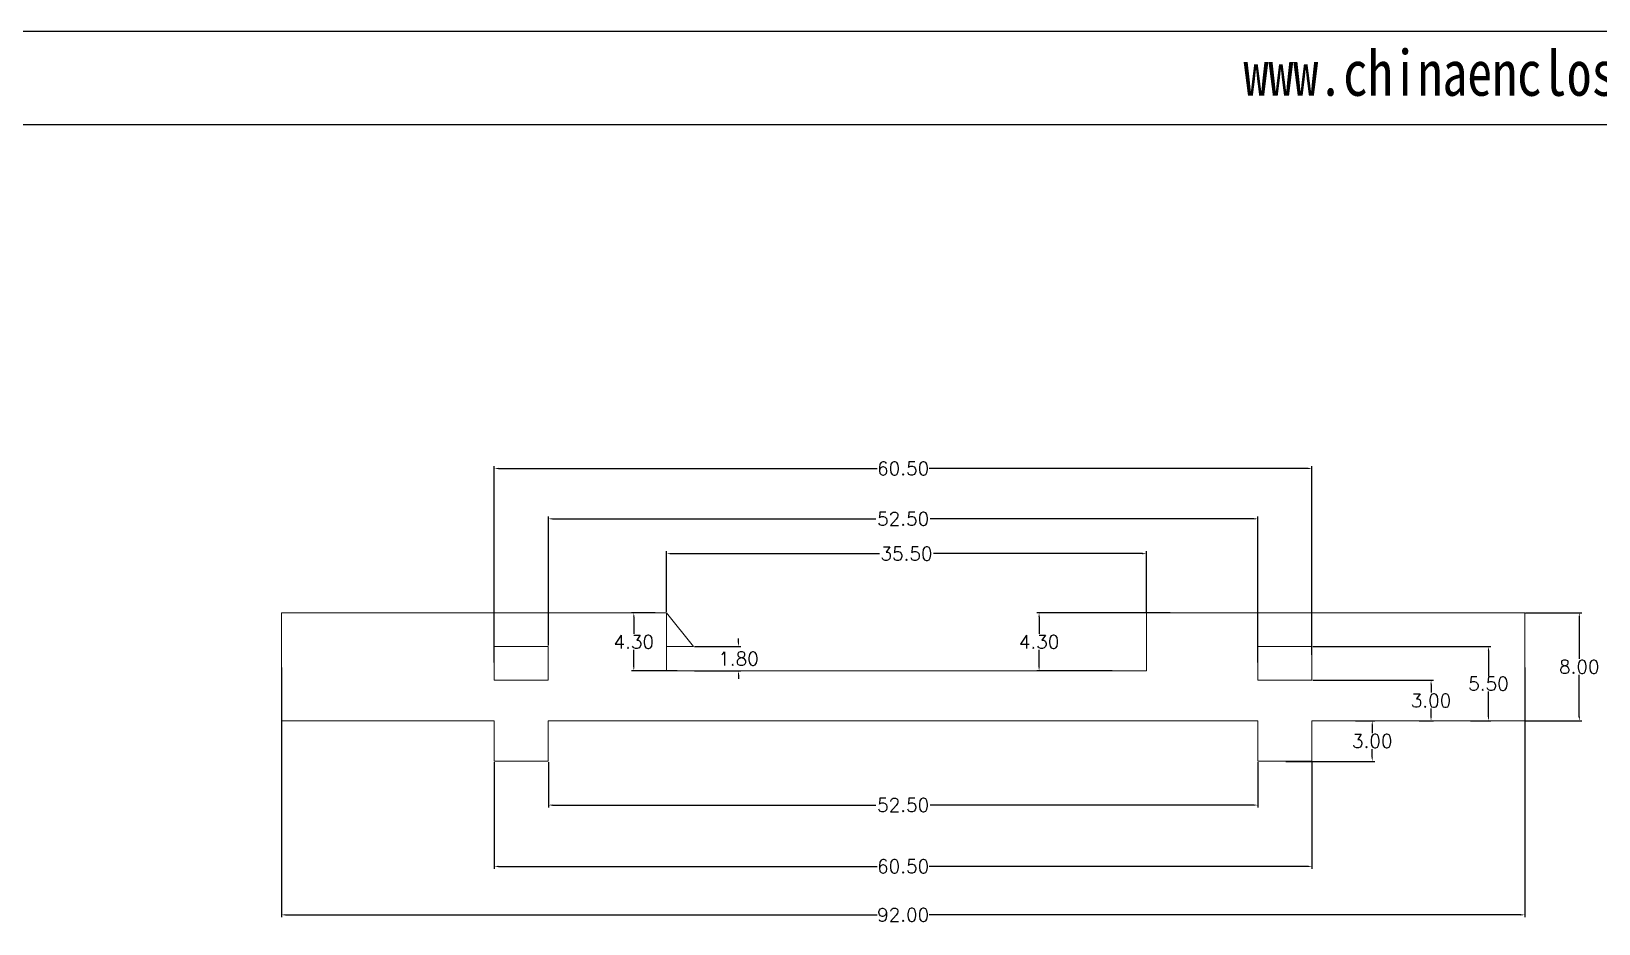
# Model space of a CAD drawing. Header units: inches. Extents: x 2307 to 3202, y 573 to 864.
# Drawn here: x 2851.7 to 2967.6, y 797.2 to 863.3 of the extents above; entities that cross this region are included whole.
import ezdxf

# ---------------------------------------------------------------- set-up
doc = ezdxf.new("R2010")
doc.units = ezdxf.units.IN
doc.layers.add('文字', color=81, linetype='Continuous')
doc.styles.get("Standard").update_dxf_attribs({"font": 'txt', "bigfont": 'gbcbig.shx'})
doc.styles.add('宋体', font='', dxfattribs={"width": 0.8, "height": 3.5})
doc.styles.get('宋体').set_extended_font_data('SimSun')
doc.dimstyles.new('1.5', dxfattribs={"dimtxt": 1, "dimasz": 0.3, "dimexe": 0.18, "dimexo": 0.0625, "dimgap": 0.09, "dimtad": 0, "dimtih": 1, "dimtoh": 1, "dimzin": 0, "dimdsep": 46, "dimtxsty": 'Standard', "dimcen": 0, "dimadec": 0, "dimazin": 2, "dimtfac": 1, "dimtofl": 0, "dimtmove": 0, "dimatfit": 3, "dimfxl": 1, "dimtolj": 1, "dimtzin": 0, "dimarcsym": 0})

# ---------------------------------------------------------------- blocks, each defined once
blk = doc.blocks.new('*D324')
at = {"color": 0, "lineweight": -2}
for p, q in [((2898.68, 820.32), (2898.68, 824.81)), ((2898.98, 824.63), (2914.42, 824.63)), ((2933.88, 824.63), (2918.43, 824.63)), ((2934.18, 820.32), (2934.18, 824.81))]:
    blk.add_line(p, q, dxfattribs=at)
at = {"color": 0}
for points in [[(2898.98, 824.68), (2898.98, 824.58), (2898.68, 824.63)], [(2933.88, 824.68), (2933.88, 824.58), (2934.18, 824.63)]]:
    blk.add_solid(points, dxfattribs=at)
at = {"layer": 'Defpoints', "color": 0}
for p in [(2934.18, 824.63), (2898.68, 820.25), (2934.18, 820.25)]:
    blk.add_point(p, dxfattribs=at)
at = {"color": 0, "insert": (2916.43, 824.63), "char_height": 1, "attachment_point": 5}
blk.add_mtext('\\A1;35.50', dxfattribs=at)
blk = doc.blocks.new('*D325')
at = {"color": 0, "lineweight": -2}
for p, q in [((2889.93, 809.19), (2889.93, 805.83)), ((2942.43, 809.19), (2942.43, 805.83)), ((2890.23, 806.01), (2914.17, 806.01)), ((2942.13, 806.01), (2918.18, 806.01))]:
    blk.add_line(p, q, dxfattribs=at)
at = {"color": 0}
for points in [[(2890.23, 806.06), (2890.23, 805.96), (2889.93, 806.01)], [(2942.13, 806.06), (2942.13, 805.96), (2942.43, 806.01)]]:
    blk.add_solid(points, dxfattribs=at)
at = {"layer": 'Defpoints', "color": 0}
for p in [(2889.93, 809.25), (2942.43, 809.25), (2942.43, 806.01)]:
    blk.add_point(p, dxfattribs=at)
at = {"color": 0, "insert": (2916.18, 806.01), "char_height": 1, "attachment_point": 5}
blk.add_mtext('\\A1;52.50', dxfattribs=at)
blk = doc.blocks.new('*D326')
at = {"color": 0, "lineweight": -2}
for p, q in [((2885.93, 809.19), (2885.93, 801.29)), ((2946.43, 809.19), (2946.43, 801.29)), ((2886.23, 801.47), (2914.25, 801.47)), ((2946.13, 801.47), (2918.1, 801.47))]:
    blk.add_line(p, q, dxfattribs=at)
at = {"color": 0}
for points in [[(2886.23, 801.52), (2886.23, 801.42), (2885.93, 801.47)], [(2946.13, 801.52), (2946.13, 801.42), (2946.43, 801.47)]]:
    blk.add_solid(points, dxfattribs=at)
at = {"layer": 'Defpoints', "color": 0}
for p in [(2885.93, 809.25), (2946.43, 809.25), (2885.93, 801.47)]:
    blk.add_point(p, dxfattribs=at)
at = {"color": 0, "insert": (2916.18, 801.47), "char_height": 1, "attachment_point": 5}
blk.add_mtext('\\A1;60.50', dxfattribs=at)
blk = doc.blocks.new('*D327')
at = {"color": 0, "lineweight": -2}
for p, q in [((2870.18, 816.19), (2870.18, 797.7)), ((2962.18, 816.19), (2962.18, 797.7)), ((2870.48, 797.88), (2914.25, 797.88)), ((2961.88, 797.88), (2918.1, 797.88))]:
    blk.add_line(p, q, dxfattribs=at)
at = {"color": 0}
for points in [[(2870.48, 797.93), (2870.48, 797.83), (2870.18, 797.88)], [(2961.88, 797.93), (2961.88, 797.83), (2962.18, 797.88)]]:
    blk.add_solid(points, dxfattribs=at)
at = {"layer": 'Defpoints', "color": 0}
for p in [(2870.18, 816.25), (2962.18, 816.25), (2962.18, 797.88)]:
    blk.add_point(p, dxfattribs=at)
at = {"color": 0, "insert": (2916.18, 797.88), "char_height": 1, "attachment_point": 5}
blk.add_mtext('\\A1;92.00', dxfattribs=at)
blk = doc.blocks.new('*D328')
at = {"color": 0, "lineweight": -2}
for p, q in [((2949.64, 812.25), (2951.07, 812.25)), ((2950.89, 811.95), (2950.89, 811.34)), ((2950.89, 809.55), (2950.89, 810.16)), ((2944.49, 809.25), (2951.07, 809.25))]:
    blk.add_line(p, q, dxfattribs=at)
at = {"color": 0}
for points in [[(2950.84, 811.95), (2950.94, 811.95), (2950.89, 812.25)], [(2950.84, 809.55), (2950.94, 809.55), (2950.89, 809.25)]]:
    blk.add_solid(points, dxfattribs=at)
at = {"layer": 'Defpoints', "color": 0}
for p in [(2949.58, 812.25), (2944.43, 809.25), (2950.89, 809.25)]:
    blk.add_point(p, dxfattribs=at)
at = {"color": 0, "insert": (2950.89, 810.75), "char_height": 1, "attachment_point": 5}
blk.add_mtext('\\A1;3.00', dxfattribs=at)
blk = doc.blocks.new('*D329')
at = {"color": 0, "lineweight": -2}
for p, q in [((2946.49, 815.25), (2955.42, 815.25)), ((2955.24, 814.95), (2955.24, 814.34)), ((2955.24, 812.55), (2955.24, 813.16)), ((2954.36, 812.25), (2955.42, 812.25))]:
    blk.add_line(p, q, dxfattribs=at)
at = {"color": 0}
for points in [[(2955.19, 814.95), (2955.29, 814.95), (2955.24, 815.25)], [(2955.19, 812.55), (2955.29, 812.55), (2955.24, 812.25)]]:
    blk.add_solid(points, dxfattribs=at)
at = {"layer": 'Defpoints', "color": 0}
for p in [(2946.43, 815.25), (2955.24, 815.25), (2954.3, 812.25)]:
    blk.add_point(p, dxfattribs=at)
at = {"color": 0, "insert": (2955.24, 813.75), "char_height": 1, "attachment_point": 5}
blk.add_mtext('\\A1;3.00', dxfattribs=at)
blk = doc.blocks.new('*D330')
at = {"color": 0, "lineweight": -2}
for p, q in [((2946.49, 817.75), (2959.67, 817.75)), ((2959.49, 817.45), (2959.49, 815.59)), ((2959.49, 812.55), (2959.49, 814.41)), ((2958.15, 812.25), (2959.67, 812.25))]:
    blk.add_line(p, q, dxfattribs=at)
at = {"color": 0}
for points in [[(2959.44, 817.45), (2959.54, 817.45), (2959.49, 817.75)], [(2959.44, 812.55), (2959.54, 812.55), (2959.49, 812.25)]]:
    blk.add_solid(points, dxfattribs=at)
at = {"layer": 'Defpoints', "color": 0}
for p in [(2946.43, 817.75), (2959.49, 817.75), (2958.08, 812.25)]:
    blk.add_point(p, dxfattribs=at)
at = {"color": 0, "insert": (2959.49, 815), "char_height": 1, "attachment_point": 5}
blk.add_mtext('\\A1;5.50', dxfattribs=at)
blk = doc.blocks.new('*D331')
at = {"color": 0, "lineweight": -2}
for p, q in [((2962.24, 820.25), (2966.39, 820.25)), ((2966.21, 819.95), (2966.21, 816.84)), ((2966.21, 812.55), (2966.21, 815.66)), ((2962.24, 812.25), (2966.39, 812.25))]:
    blk.add_line(p, q, dxfattribs=at)
at = {"color": 0}
for points in [[(2966.16, 819.95), (2966.26, 819.95), (2966.21, 820.25)], [(2966.16, 812.55), (2966.26, 812.55), (2966.21, 812.25)]]:
    blk.add_solid(points, dxfattribs=at)
at = {"layer": 'Defpoints', "color": 0}
for p in [(2962.18, 820.25), (2966.21, 820.25), (2962.18, 812.25)]:
    blk.add_point(p, dxfattribs=at)
at = {"color": 0, "insert": (2966.21, 816.25), "char_height": 1, "attachment_point": 5}
blk.add_mtext('\\A1;8.00', dxfattribs=at)
blk = doc.blocks.new('*D332')
at = {"color": 0, "lineweight": -2}
for p, q in [((2935.93, 820.25), (2926.06, 820.25)), ((2926.24, 819.95), (2926.24, 818.69)), ((2926.24, 816.25), (2926.24, 817.51)), ((2931.64, 815.95), (2926.06, 815.95))]:
    blk.add_line(p, q, dxfattribs=at)
at = {"color": 0}
for points in [[(2926.19, 819.95), (2926.29, 819.95), (2926.24, 820.25)], [(2926.19, 816.25), (2926.29, 816.25), (2926.24, 815.95)]]:
    blk.add_solid(points, dxfattribs=at)
at = {"layer": 'Defpoints', "color": 0}
for p in [(2926.24, 820.25), (2936, 820.25), (2931.7, 815.95)]:
    blk.add_point(p, dxfattribs=at)
at = {"color": 0, "insert": (2926.24, 818.1), "char_height": 1, "attachment_point": 5}
blk.add_mtext('\\A1;4.30', dxfattribs=at)
blk = doc.blocks.new('*D333')
at = {"color": 0, "lineweight": -2}
for p, q in [((2900.74, 817.75), (2904.18, 817.75)), ((2904, 818.05), (2904, 818.35)), ((2900.74, 815.95), (2904.18, 815.95)), ((2904, 815.65), (2904, 815.35))]:
    blk.add_line(p, q, dxfattribs=at)
at = {"color": 0}
for points in [[(2903.95, 818.05), (2904.05, 818.05), (2904, 817.75)], [(2903.95, 815.65), (2904.05, 815.65), (2904, 815.95)]]:
    blk.add_solid(points, dxfattribs=at)
at = {"layer": 'Defpoints', "color": 0}
for p in [(2900.68, 817.75), (2900.68, 815.95), (2904, 815.95)]:
    blk.add_point(p, dxfattribs=at)
at = {"color": 0, "insert": (2904, 816.85), "char_height": 1, "attachment_point": 5}
blk.add_mtext('\\A1;1.80', dxfattribs=at)
blk = doc.blocks.new('*D334')
at = {"color": 0, "lineweight": -2}
for p, q in [((2897.83, 820.25), (2896.07, 820.25)), ((2896.25, 819.95), (2896.25, 818.69)), ((2896.25, 816.25), (2896.25, 817.51)), ((2899.47, 815.95), (2896.07, 815.95))]:
    blk.add_line(p, q, dxfattribs=at)
at = {"color": 0}
for points in [[(2896.2, 819.95), (2896.3, 819.95), (2896.25, 820.25)], [(2896.2, 816.25), (2896.3, 816.25), (2896.25, 815.95)]]:
    blk.add_solid(points, dxfattribs=at)
at = {"layer": 'Defpoints', "color": 0}
for p in [(2896.25, 820.25), (2897.89, 820.25), (2899.54, 815.95)]:
    blk.add_point(p, dxfattribs=at)
at = {"color": 0, "insert": (2896.25, 818.1), "char_height": 1, "attachment_point": 5}
blk.add_mtext('\\A1;4.30', dxfattribs=at)
blk = doc.blocks.new('*D335')
at = {"color": 0, "lineweight": -2}
for p, q in [((2889.93, 817.82), (2889.93, 827.39)), ((2890.23, 827.21), (2914.17, 827.21)), ((2942.13, 827.21), (2918.18, 827.21)), ((2942.43, 816.57), (2942.43, 827.39))]:
    blk.add_line(p, q, dxfattribs=at)
at = {"color": 0}
for points in [[(2890.23, 827.26), (2890.23, 827.16), (2889.93, 827.21)], [(2942.13, 827.26), (2942.13, 827.16), (2942.43, 827.21)]]:
    blk.add_solid(points, dxfattribs=at)
at = {"layer": 'Defpoints', "color": 0}
for p in [(2942.43, 827.21), (2889.93, 817.75), (2942.43, 816.5)]:
    blk.add_point(p, dxfattribs=at)
at = {"color": 0, "insert": (2916.18, 827.21), "char_height": 1, "attachment_point": 5}
blk.add_mtext('\\A1;52.50', dxfattribs=at)
blk = doc.blocks.new('*D336')
at = {"color": 0, "lineweight": -2}
for p, q in [((2885.93, 816.57), (2885.93, 831.12)), ((2886.23, 830.94), (2914.25, 830.94)), ((2946.13, 830.94), (2918.1, 830.94)), ((2946.43, 817.13), (2946.43, 831.12))]:
    blk.add_line(p, q, dxfattribs=at)
at = {"color": 0}
for points in [[(2886.23, 830.99), (2886.23, 830.89), (2885.93, 830.94)], [(2946.13, 830.99), (2946.13, 830.89), (2946.43, 830.94)]]:
    blk.add_solid(points, dxfattribs=at)
at = {"layer": 'Defpoints', "color": 0}
for p in [(2885.93, 830.94), (2885.93, 816.5), (2946.43, 817.07)]:
    blk.add_point(p, dxfattribs=at)
at = {"color": 0, "insert": (2916.18, 830.94), "char_height": 1, "attachment_point": 5}
blk.add_mtext('\\A1;60.50', dxfattribs=at)

msp = doc.modelspace()

# ---------------------------------------------------------------- linework, layer by layer
for p, q in [((2791.397, 863.315), (3202.047, 863.315)), ((2802.023, 856.402), (3195.134, 856.402))]:
    msp.add_line(p, q)
at = {"color": 7, "linetype": 'Continuous', "lineweight": 15}
for p, q in [((2870.176, 820.254), (2870.176, 812.254)), ((2870.176, 820.254), (2898.676, 820.254)), ((2898.676, 815.954), (2898.676, 820.254)), ((2900.676, 817.754), (2898.676, 820.254)), ((2934.176, 815.954), (2934.176, 820.254)), ((2934.176, 820.254), (2962.176, 820.254)), ((2962.176, 820.254), (2962.176, 812.254)), ((2885.926, 817.754), (2889.926, 817.754)), ((2885.926, 815.254), (2885.926, 817.754)), ((2889.926, 817.754), (2889.926, 815.254)), ((2898.676, 817.754), (2900.676, 817.754)), ((2946.426, 817.754), (2942.426, 817.754)), ((2942.426, 817.754), (2942.426, 815.254)), ((2946.426, 815.254), (2946.426, 817.754)), ((2898.676, 815.954), (2934.176, 815.954)), ((2889.926, 815.254), (2885.926, 815.254)), ((2942.426, 815.254), (2946.426, 815.254)), ((2870.176, 812.254), (2885.926, 812.254)), ((2885.926, 809.254), (2885.926, 812.254)), ((2889.926, 812.254), (2942.426, 812.254)), ((2889.926, 809.254), (2889.926, 812.254)), ((2942.426, 809.254), (2942.426, 812.254)), ((2946.426, 812.254), (2962.176, 812.254)), ((2946.426, 809.254), (2946.426, 812.254)), ((2889.926, 809.254), (2885.926, 809.254)), ((2942.426, 809.254), (2946.426, 809.254))]:
    msp.add_line(p, q, dxfattribs=at)

# ---------------------------------------------------------------- texts
at = {"layer": '文字', "color": 0, "insert": (2941.37, 861.922), "char_height": 3.37984, "width": 59.38046, "attachment_point": 1, "style": '宋体'}
msp.add_mtext('www.chinaenclosure.com', dxfattribs=at)

# ---------------------------------------------------------------- dimensions: what is measured, and where the dimension line sits
for base, p1, p2, picture, middle in [((2885.926, 830.939), (2946.426, 817.072), (2885.926, 816.504), '*D336', (2916.176, 830.939)), ((2942.426, 827.21), (2889.926, 817.754), (2942.426, 816.504), '*D335', (2916.176, 827.21)), ((2934.176, 824.626), (2898.676, 820.254), (2934.176, 820.254), '*D324', (2916.426, 824.626)), ((2962.176, 797.883), (2870.176, 816.254), (2962.176, 816.254), '*D327', (2916.176, 797.883)), ((2885.926, 801.474), (2946.426, 809.254), (2885.926, 809.254), '*D326', (2916.176, 801.474)), ((2942.426, 806.009), (2889.926, 809.254), (2942.426, 809.254), '*D325', (2916.176, 806.009))]:
    dim = msp.add_linear_dim(base=base, p1=p1, p2=p2, dimstyle='1.5')
    dim.commit()
    dim.dimension.update_dxf_attribs({"geometry": picture, "text_midpoint": middle})
for base, p1, p2, picture, middle in [((2896.248, 820.254), (2899.536, 815.954), (2897.892, 820.254), '*D334', (2896.248, 818.104)), ((2926.241, 820.254), (2931.702, 815.954), (2935.996, 820.254), '*D332', (2926.241, 818.104)), ((2966.209, 820.254), (2962.176, 812.254), (2962.176, 820.254), '*D331', (2966.209, 816.254)), ((2903.999, 815.954), (2900.676, 817.754), (2900.676, 815.954), '*D333', (2903.999, 816.854)), ((2959.487, 817.754), (2958.083, 812.254), (2946.426, 817.754), '*D330', (2959.487, 815.004)), ((2955.236, 815.254), (2954.301, 812.254), (2946.426, 815.254), '*D329', (2955.236, 813.754)), ((2950.889, 809.254), (2949.58, 812.254), (2944.426, 809.254), '*D328', (2950.889, 810.754))]:
    dim = msp.add_linear_dim(base=base, p1=p1, p2=p2, angle=90, dimstyle='1.5')
    dim.commit()
    dim.dimension.update_dxf_attribs({"geometry": picture, "text_midpoint": middle})

doc.saveas('drawing.dxf')
